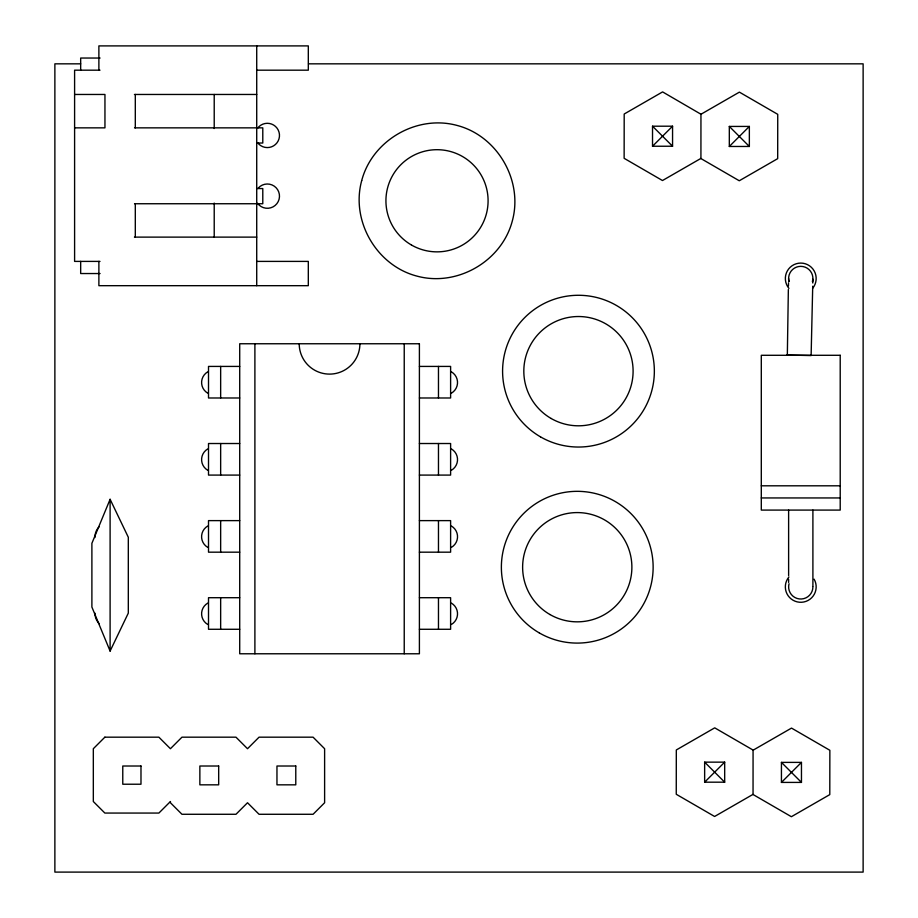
<?xml version="1.0" encoding="UTF-8"?>
<svg xmlns="http://www.w3.org/2000/svg" width="918" height="918" viewBox="0 0 918 918"><rect width="100%" height="100%" fill="white"/><g stroke="black" fill="none" stroke-linecap="round" stroke-linejoin="round"><path stroke-width="1.38" d="M700.95 114.107L700.927 158.562L739.277 180.766L777.684 158.653L777.741 114.337L739.392 92.133L700.985 114.245L662.601 91.903L624.194 114.016L624.137 158.321L662.486 180.536L700.893 158.424M787.334 355.059L788.355 289.526M788.447 285.934L788.516 282.859M812.717 286.221L811.122 355.564L786.852 355.014M812.797 283.019L812.855 280.564M812.82 279.072L812.487 281.631A12.141 12.141 0 0 0 800.76 266.346A12.141 12.141 0 0 0 789.032 281.631A12.141 12.118 1.3 0 1 788.608 278.51M110.103 499.3L91.892 543.318L91.892 607.05L110.103 651.069L128.313 613.109L128.313 537.26L110.103 499.3L110.103 651.069M672.561 126.202L652.526 146.237L652.526 126.202L672.561 126.202L672.561 146.237L652.526 146.237M749.352 126.432L729.317 146.467L729.317 126.432L749.352 126.432L749.352 146.467L729.317 146.467M724.681 762.147L704.645 782.182L704.645 762.147L724.681 762.147L724.681 782.182L704.645 782.182M801.46 762.388L781.436 782.411L781.436 762.388L801.46 762.388L801.46 782.411L781.436 782.411M753.104 750.19L791.511 728.089L829.861 750.293L829.792 794.609L791.385 816.71L753.047 794.506L753.07 750.063L714.72 727.848L676.314 749.96L676.256 794.277L714.606 816.481L753.012 794.38M100.085 58.041L80.669 58.041L80.669 70.181M80.669 63.835L54.873 63.835L54.873 872.1L863.127 872.1L863.127 63.835L308.528 63.835M100.005 70.181L74.599 70.181L74.599 261.401L100.005 261.401M256.719 70.181L308.31 70.181L308.31 45.9L98.88 45.9L98.88 70.181M74.599 94.462L104.95 94.462L104.95 127.854L74.599 127.854M134.441 94.462L256.719 94.462M134.544 127.854L262.789 127.854L262.789 143.024L256.845 143.024M256.845 188.557L262.789 188.557L262.789 203.739L134.544 203.739M134.441 237.119L256.719 237.119M256.719 261.401L308.31 261.401L308.31 285.682L98.88 285.682L98.88 261.401M100.085 273.541L80.669 273.541L80.669 261.401M239.713 366.42L208.512 366.42L208.512 397.987L239.713 397.987M419.4 366.42L450.612 366.42L450.612 397.987L419.4 397.987M239.713 443.52L208.512 443.52L208.512 475.088L239.713 475.088M419.4 443.52L450.612 443.52L450.612 475.088L419.4 475.088M761.297 485.806L840.211 485.806M761.297 497.946L840.211 497.946M239.713 520.621L208.512 520.621L208.512 552.177L239.713 552.177M419.4 520.621L450.612 520.621L450.612 552.177L419.4 552.177M239.713 597.71L208.512 597.71L208.512 629.278L239.713 629.278M419.4 597.71L450.612 597.71L450.612 629.278L419.4 629.278M729.317 126.432L749.352 146.467M652.526 126.202L672.561 146.237M781.436 762.388L801.46 782.411M704.645 762.147L724.681 782.182M812.9 510.087L812.9 586.361M788.619 510.087L788.619 575.632M788.619 579.292L788.619 582.425M438.471 366.42L438.471 397.987M438.471 443.52L438.471 475.088M438.471 520.621L438.471 552.177M438.471 597.71L438.471 629.278M404.23 343.757L404.23 653.777M256.719 45.9L256.719 285.682M254.894 343.757L254.894 653.777M220.653 366.42L220.653 397.987M220.653 443.52L220.653 475.088M220.653 520.621L220.653 552.177M220.653 597.71L220.653 629.278M214.215 94.462L214.215 128.509M214.215 203.073L214.215 237.119M135.302 94.462L135.302 127.854M135.302 203.739L135.302 237.119M788.929 288.378A15.422 15.422 0 0 1 790.18 267.276A15.422 15.422 0 0 1 811.328 267.276A15.422 15.422 0 0 1 812.591 288.378M814.105 579.166A15.422 15.422 0 0 1 809.974 599.236A15.422 15.422 0 0 1 789.549 597.469A15.422 15.422 0 0 1 788.929 576.986M207.755 393.179A12.324 12.324 0 0 1 207.755 371.836M207.755 470.28A12.324 12.324 0 0 1 207.755 448.936M207.755 547.38A12.324 12.324 0 0 1 207.755 526.025M207.755 624.47A12.324 12.324 0 0 1 207.755 603.126M451.369 603.126A12.324 12.324 0 0 1 451.369 624.47M451.369 526.025A12.324 12.324 0 0 1 451.369 547.38M451.369 448.936A12.324 12.324 0 0 1 451.369 470.28M451.369 371.836A12.324 12.324 0 0 1 451.369 393.179M257.499 128.325A12.141 12.141 0 0 1 275.457 126.409A12.141 12.141 0 0 1 275.457 144.47A12.141 12.141 0 0 1 257.499 142.554M258.302 188.029A12.141 12.141 0 0 1 276.077 187.708A12.141 12.141 0 0 1 275.136 205.46A12.141 12.141 0 0 1 257.499 203.257M359.913 343.757A30.351 30.351 0 0 1 329.562 374.108A30.351 30.351 0 0 1 299.211 343.757M812.9 586.877A12.141 12.141 0 0 1 799.176 598.915A12.141 12.141 0 0 1 789.032 583.733M94.921 537.546A15.181 15.181 0 0 1 99.155 526.725M99.362 623.861A15.181 15.181 0 0 1 94.921 613.121M361.703 180.594C350.653 220.836 376.46 265.531 416.829 276.077C457.072 287.139 501.767 261.32 512.313 220.951C523.375 180.72 497.556 136.013 457.187 125.468C416.944 114.417 372.249 140.225 361.703 180.594M104.859 737.177L93.326 748.721L93.326 801.529L104.859 813.061L158.883 813.061L170.427 801.529L170.427 802.745L181.959 814.277L235.983 814.277L247.516 802.745L259.048 814.277L313.084 814.277L324.616 802.745L324.616 748.721L313.084 737.177L259.048 737.177L247.516 748.721L235.983 737.177L181.959 737.177L170.427 748.721L158.883 737.177L104.859 737.177M419.4 343.757L239.713 343.757L239.713 653.777L419.4 653.777L419.4 343.757M840.211 355.289L761.297 355.289L761.297 510.087L840.211 510.087L840.211 355.289M140.982 766.014L122.771 766.014L122.771 784.224L140.982 784.224L140.982 766.014M218.679 766.014L199.86 766.014L199.86 784.833L218.679 784.833L218.679 766.014M295.78 766.014L276.961 766.014L276.961 784.833L295.78 784.833L295.78 766.014M411.471 245.014A51.075 51.075 0 0 0 488.089 200.778A51.075 51.075 0 0 0 411.471 156.542A51.075 51.075 0 0 0 411.471 245.014M539.314 632.927A75.884 75.884 0 0 0 653.134 567.209A75.884 75.884 0 0 0 539.314 501.492A75.884 75.884 0 0 0 539.314 632.927M549.939 614.521A54.632 54.632 0 0 0 631.882 567.209A54.632 54.632 0 0 0 549.939 519.898A54.632 54.632 0 0 0 549.939 614.521M540.53 436.876A75.884 75.884 0 0 0 654.35 371.159A75.884 75.884 0 0 0 540.53 305.442A75.884 75.884 0 0 0 540.53 436.876M551.144 418.482A54.632 54.632 0 0 0 633.099 371.159A54.632 54.632 0 0 0 551.144 323.847A54.632 54.632 0 0 0 551.144 418.482"/></g></svg>
